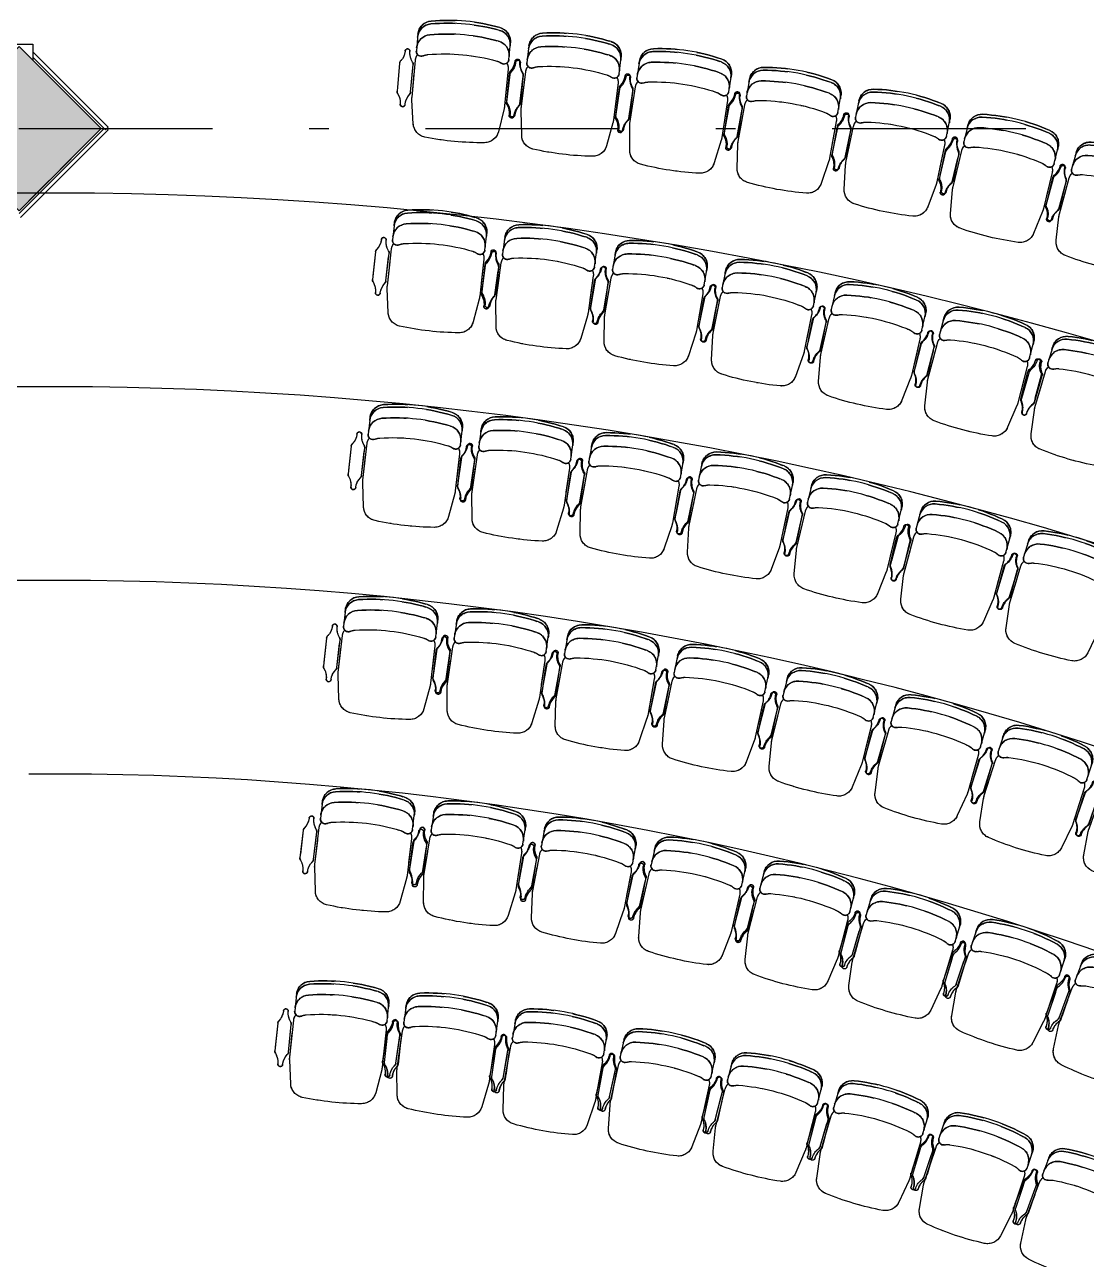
# Model space of a CAD drawing. Header units: millimetres. Extents: x 182 to 575, y -105 to 95.
# Drawn here: x 205.07 to 210.55, y 0.51 to 6.88 of the extents above; entities that cross this region are included whole.
import ezdxf

# ---------------------------------------------------------------- set-up
doc = ezdxf.new("R2010")
doc.units = ezdxf.units.MM
doc.header["$MEASUREMENT"] = 0
doc.linetypes.add('DASHDOT', pattern=[1, 0.5, -0.25, 0, -0.25])
doc.linetypes.add('HIDDEN2', pattern=[0.1875, 0.125, -0.0625])
for name, color, linetype in [('base', 253, 'Continuous'), ('DEMOLIR', 10, 'HIDDEN2'), ('EIXOS', 31, 'DASHDOT'), ('Mob', 252, 'Continuous')]:
    doc.layers.add(name, color=color, linetype=linetype)

# ---------------------------------------------------------------- blocks, each defined once
blk = doc.blocks.new('XR_BL2_AND_MON-REV15$0$P2000501')
for points in [[(0.2315, -0.362, 0.149389), (0.24, -0.3341), (0.24, -0.1416, 0.03724), (0.2389, -0.1267), (0.2207, -0.0055, 0.342214), (0.1543, 0.058, 0.051556), (-0.1543, 0.058, 0.342214), (-0.2207, -0.0055), (-0.2389, -0.1267, 0.03724), (-0.24, -0.1416), (-0.24, -0.3341, 0.149389), (-0.2315, -0.362)], [(0.24, -0.397, -0.36261), (0.1784, -0.4708, -0.08991), (-0.1784, -0.4708, -0.36261), (-0.24, -0.397)], [(0.24, -0.453, -0.36261), (0.1784, -0.5268, -0.08991), (-0.1784, -0.5268, -0.36261), (-0.24, -0.453)]]:
    blk.add_lwpolyline(points, format="xyb")
for points in [[(-0.2541, -0.1536, -0.164851), (-0.25, -0.1658), (-0.25, -0.3099, -0.164851), (-0.2541, -0.322, 0.162089), (-0.2725, -0.3753, -1), (-0.2975, -0.3753, 0.162089), (-0.3159, -0.322, -0.164851), (-0.32, -0.3099), (-0.32, -0.1658, -0.164851), (-0.3159, -0.1536, 0.162089), (-0.2975, -0.1003, -1), (-0.2725, -0.1003, 0.162089)], [(0.25, -0.1658), (0.25, -0.3099, 0.164851), (0.2541, -0.322, -0.162089), (0.2725, -0.3753, 1), (0.2975, -0.3753, -0.162089), (0.3159, -0.322, 0.164851), (0.32, -0.3099), (0.32, -0.1658, 0.164851), (0.3159, -0.1536, -0.162089), (0.2975, -0.1003, 1), (0.2725, -0.1003, -0.162089), (0.2541, -0.1536, 0.164851)], [(-0.1784, -0.3681, 0.08991), (0.1784, -0.3681, 0.086278), (0.2025, -0.3592, -0.57735), (0.24, -0.3809), (0.24, -0.468, -0.36261), (0.1784, -0.5418, -0.08991), (-0.1784, -0.5418, -0.36261), (-0.24, -0.468), (-0.24, -0.3809, -0.57735), (-0.2025, -0.3592, 0.086278)]]:
    blk.add_lwpolyline(points, format="xyb", close=True)
blk = doc.blocks.new('XR_BL2_AND_MON-REV15$0$P50X50')
at = {"layer": 'base'}
blk.add_hatch(color=256, dxfattribs=at).paths.add_polyline_path([(0, -0.4243), (0.4243, 0), (0, 0.4243), (-0.4243, 0)])
at = {"layer": 'base', "linetype": 'ByBlock'}
blk.add_lwpolyline([(0, -0.4243), (0.4243, 0), (0, 0.4243), (-0.4243, 0)], close=True, dxfattribs=at)
blk = doc.blocks.new('XR_BL2_AND_MON-REV15$0$PILAR 60X60_45')
at = {"layer": 'base'}
blk.add_blockref('XR_BL2_AND_MON-REV15$0$P50X50', (0, 0), dxfattribs=at)

msp = doc.modelspace()

# ---------------------------------------------------------------- linework, layer by layer
at = {"layer": 'base'}
for p, q in [((205.4863, 6.3395), (205.1108, 6.715)), ((205.0408, 5.9082), (205.4792, 6.3466)), ((205.0479, 5.887), (205.5004, 6.3395)), ((205.4863, 6.3395), (205.5004, 6.3537)), ((205.4934, 6.3466), (205.5004, 6.3395)), ((205.0908, 5.9724, 195.166), (205.3089, 6.1905, 195.166)), ((205.2408, 6.0132, 195.166), (204.8408, 6.0132, 195.166)), ((205.2408, 5.0132, 195.166), (204.8408, 5.0132, 195.166)), ((205.2408, 5.0132), (204.8408, 5.0132)), ((205.2408, 4.0132, 195.166), (204.8408, 4.0132, 195.166)), ((205.2408, 4.0132), (204.8408, 4.0132))]:
    msp.add_line(p, q, dxfattribs=at)
at = {"layer": 'base', "elevation": 195.166}
msp.add_lwpolyline([(204.9708, 6.7009), (204.9708, 6.7816), (205.1108, 6.7816), (205.1108, 6.7009)], dxfattribs=at)
at = {"layer": 'base'}
msp.add_lwpolyline([(205.5004, 6.3537), (205.1108, 6.7433)], dxfattribs=at)
for centre, radius, start, end in [((205.2254, -13.2549, 195.166), 19.2681, 54.11814, 89.95427), ((205.2254, -13.2549, 195.166), 18.2681, 54.26527, 89.95176), ((205.2254, -13.2549, 195.166), 18.2681, 54.26527, 89.95176), ((205.2254, -13.2549), 18.2681, 54.26527, 89.95176), ((205.2254, -13.2549), 18.2681, 54.26527, 89.95176), ((205.2254, -13.2549, 195.166), 17.2681, 54.28987, 89.94897), ((205.2254, -13.2549, 195.166), 17.2681, 54.28987, 89.94897), ((205.2254, -13.2549), 17.2681, 54.28987, 89.94897), ((205.2254, -13.2549), 17.2681, 54.28987, 89.94897), ((205.2254, -13.2549, 195.166), 16.2681, 54.31751, 90.47414), ((205.2254, -13.2549, 195.166), 16.2681, 54.31751, 90.47414), ((205.2254, -13.2549), 16.2681, 54.31751, 90.47414), ((205.2254, -13.2549), 16.2681, 54.31751, 90.47414)]:
    msp.add_arc(centre, radius, start, end, dxfattribs=at)
at = {"layer": 'EIXOS', "linetype": 'DASHDOT', "ltscale": 2}
msp.add_line((181.9392, 6.3466), (228.455, 6.3466), dxfattribs=at)

# ---------------------------------------------------------------- block references
at = {"layer": 'base', "xscale": -1, "rotation": 90}
msp.add_blockref('XR_BL2_AND_MON-REV15$0$PILAR 60X60_45', (205.0408, 6.3466), dxfattribs=at)
at = {"layer": 'DEMOLIR', "xscale": -1}
for p, rotation in [((207.2953, 6.3453, 195.166), 174.6554990605228), ((207.8544, 6.2793, 195.166), 173.0140644038684), ((208.411, 6.1962, 195.166), 171.3726297472161), ((208.9648, 6.0974, 195.166), 169.7311950905627), ((209.516, 5.9827, 195.166), 168.0897604339116), ((210.0635, 5.8514, 195.166), 166.4483257772647), ((210.6076, 5.7063, 195.166), 164.8068911206128), ((207.1648, 5.3667, 251.1069), 173.5833250753373), ((207.7212, 5.2881, 251.1069), 171.9418904186884), ((208.278, 5.2046, 251.1069), 170.3004557620357), ((208.8321, 5.1044, 251.1069), 168.6590211053899), ((209.383, 4.9876, 251.1069), 167.0175864487379), ((209.9302, 4.8542, 251.1069), 165.376151792085), ((210.4772, 4.7031, 251.1069), 163.73471713543), ((207.0383, 4.3623, 251.1069), 173.4956827959491), ((207.5971, 4.2958, 251.1069), 171.7643954580189), ((208.1536, 4.2116, 251.1069), 170.0331081200915), ((208.7071, 4.1097, 251.1069), 168.3018207821654), ((209.2571, 3.9903, 251.1069), 166.5705334442391), ((209.8054, 3.8529, 251.1069), 164.8392461063098), ((210.3467, 3.6987, 251.1069), 163.107958768384), ((206.9107, 3.3702, 251.1069), 173.4313685231444), ((207.4693, 3.304, 251.1069), 171.5998217004854), ((208.0252, 3.2191, 251.1069), 169.7682748778249), ((208.578, 3.1156, 251.1069), 167.9367280551668), ((209.127, 2.9935, 251.1069), 166.105181232509), ((209.6715, 2.853, 251.1069), 164.273634409844), ((210.211, 2.6943, 251.1069), 162.4420875871898), ((210.7449, 2.5175, 251.1069), 160.6105407645316), ((206.7888, 2.3775, 251.1069), 173.116554413767), ((207.3468, 2.3115, 251.1069), 171.1724221804141), ((207.9022, 2.2257, 251.1069), 169.228289947061), ((208.4542, 2.12, 251.1069), 167.2841577137134), ((209.0019, 1.9946, 251.1069), 165.3400254803556), ((209.5357, 1.8525, 251.1069), 163.3958932470073), ((210.0644, 1.6916, 251.1069), 161.4517610136547), ((210.5872, 1.5121, 251.1069), 159.5076287803024), ((206.6618, 1.3851), 173.9036377501715), ((207.2103, 1.3208), 171.8321722768648), ((207.7561, 1.236), 169.7607068035633), ((208.2985, 1.1308), 167.6892413302673), ((208.8367, 1.0052), 165.6177758569599), ((209.3698, 0.8595), 163.5463103836598), ((209.8971, 0.6938), 161.4748449103608), ((210.4178, 0.5085), 159.4033794370592)]:
    msp.add_blockref('XR_BL2_AND_MON-REV15$0$P2000501', p, dxfattribs=dict(at, rotation=rotation))
at = {"layer": 'Mob', "xscale": -1}
for p, rotation in [((207.2953, 6.3453), 174.6554990605226), ((207.8544, 6.2793), 173.0140644038686), ((208.411, 6.1962), 171.3726297472163), ((208.9648, 6.0974), 169.7311950905628), ((209.516, 5.9827), 168.0897604339124), ((210.0635, 5.8514), 166.4483257772645), ((210.6076, 5.7063), 164.8068911206126), ((207.1648, 5.3667, 55.9409), 173.5833250753375), ((207.7212, 5.2881, 55.9409), 171.9418904186887), ((208.278, 5.2046, 55.9409), 170.3004557620355), ((208.8321, 5.1044, 55.9409), 168.6590211053894), ((209.383, 4.9876, 55.9409), 167.0175864487376), ((209.9302, 4.8542, 55.9409), 165.3761517920847), ((210.4772, 4.7031, 55.9409), 163.7347171354306), ((207.0383, 4.3623, 55.9409), 173.4956827959491), ((207.5971, 4.2958, 55.9409), 171.7643954580193), ((208.1536, 4.2116, 55.9409), 170.0331081200914), ((208.7071, 4.1097, 55.9409), 168.3018207821651), ((209.2571, 3.9903, 55.9409), 166.5705334442395), ((209.8054, 3.8529, 55.9409), 164.839246106309), ((210.3467, 3.6987, 55.9409), 163.1079587683836), ((206.9107, 3.3702, 55.9409), 173.4313685231444), ((207.4693, 3.304, 55.9409), 171.5998217004854), ((208.0252, 3.2191, 55.9409), 169.7682748778252), ((208.578, 3.1156, 55.9409), 167.9367280551671), ((209.127, 2.9935, 55.9409), 166.1051812325095), ((209.6715, 2.853, 55.9409), 164.2736344098445), ((210.211, 2.6943, 55.9409), 162.4420875871905), ((210.7449, 2.5175, 55.9409), 160.6105407645309), ((206.7888, 2.3775, 55.9409), 173.116554413767), ((207.3468, 2.3115, 55.9409), 171.1724221804141), ((207.9022, 2.2257, 55.9409), 169.2282899470614), ((208.4542, 2.12, 55.9409), 167.2841577137131), ((209.0019, 1.9946, 55.9409), 165.3400254803561), ((209.5357, 1.8525, 55.9409), 163.395893247008), ((210.0644, 1.6916, 55.9409), 161.451761013655), ((210.5872, 1.5121, 55.9409), 159.5076287803032), ((206.6618, 1.3851), 173.9036377501715), ((207.2103, 1.3208), 171.8321722768648), ((207.7561, 1.236), 169.7607068035633), ((208.2985, 1.1308), 167.6892413302673), ((208.8367, 1.0052), 165.6177758569599), ((209.3698, 0.8595), 163.5463103836598), ((209.8971, 0.6938), 161.4748449103608), ((210.4178, 0.5085), 159.4033794370592)]:
    msp.add_blockref('XR_BL2_AND_MON-REV15$0$P2000501', p, dxfattribs=dict(at, rotation=rotation))

doc.saveas('drawing.dxf')
